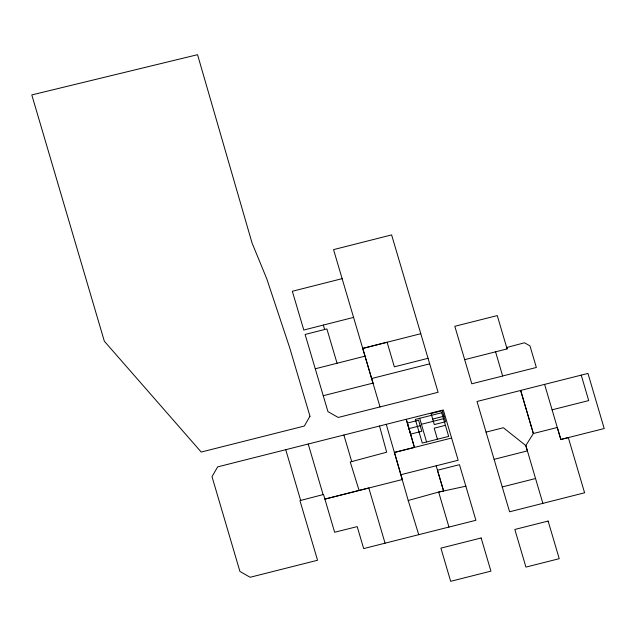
<?xml version="1.0" encoding="UTF-8"?>
<svg xmlns="http://www.w3.org/2000/svg" width="636" height="636" viewBox="0 0 636 636"><rect width="100%" height="100%" fill="white"/><g stroke="black" fill="none" stroke-linecap="round" stroke-linejoin="round"><path stroke-width="0.95" d="M494.093 459.335L527.371 450.9L525.797 445.574L533.381 433.521L557.303 427.487L560.825 439.484L568.33 437.6L584.595 492.789L509.587 511.789L477.016 401.483L520.645 390.464L533.35 433.569M448.984 527.037L363.673 548.59L357.201 526.616L334.639 532.253L323.533 494.482L299.954 500.612L317.547 560.252L250.147 577.265L239.923 571.446L212.011 476.674L217.655 466.872L386.267 424.323L408.225 500.492L438.657 492.057L465.846 486.198L475.903 520.28L448.952 527.085L438.657 492.057L443.618 491.024L436.169 465.767M386.267 424.323L406.261 419.267L414.449 447.362L394.455 452.419L402.35 479.536L359.094 490.459L350.253 461.975L386.664 452.204L379.525 426.033M380.026 406.953L333.55 249.622L391.609 234.907L438.093 392.293L338.217 417.455L327.969 411.651L305.105 334.457L326.888 328.931L337.056 363.251M342.176 278.648L292.337 291.272L303.801 330.02L353.624 317.388M372.998 383.15L362.727 348.417L387.109 342.248L394.352 366.829L428.052 358.299M362.727 348.417L420.786 333.709M315.273 368.777L365.064 356.152M371.647 378.531L429.674 363.832M323.247 395.703L373.03 383.103M533.381 433.521L520.677 390.417L587.974 373.427L604.2 428.537L560.825 439.484L544.599 384.382M502.241 486.953L535.512 478.534M507.099 348.949L497.265 315.575L454.82 326.292L464.685 359.658L507.123 348.902L506.725 347.51L524.525 342.78L529.979 345.881L536.355 367.473L502.686 375.971M432.703 419.052L443.936 416.222M421.422 424.276L443.475 418.711M408.964 428.6L420.197 425.77M445.423 425.341L434.189 428.179L437.441 439.23M552.088 409.815L588.713 400.577L581.232 375.145M394.423 452.466L451.608 438.037L458.166 460.241L400.887 474.71M486.063 432.106L503.362 427.734L525.797 445.574M359.094 490.459L324.885 499.109L368.808 487.987L385.058 543.176M408.225 500.492L418.742 534.685M443.618 491.024L437.441 470.243L459.47 464.678L465.846 486.198M464.685 359.658L471.809 383.794L502.663 376.019L495.571 351.819M451.608 438.037L443.316 409.966L406.229 419.315L414.418 447.41M525.821 445.526L542.866 503.338M323.342 325.075L324.654 329.504M343.885 435.016L351.724 461.601M308.221 444.015L323.104 494.601M285.739 449.692L300.669 500.421M419.68 418.297L426.573 441.972M309.971 416.214L304.334 426.048L201.215 452.045L104.344 341.222L31.8 94.923L197.55 54.688L252.031 242.92L266.778 278.83L289.785 348.027L309.971 416.214M442.306 410.697L431.073 413.527L434.324 424.578L445.558 421.748L442.306 410.697M441.718 412.74L415.332 419.394L422.288 443.053L448.674 436.399L441.718 412.74M418.567 420.237L407.334 423.075L410.586 434.126L421.819 431.295L418.567 420.237M481.134 537.977L440.907 548.137L450.67 581.312L490.928 571.144L481.134 537.977M548.121 521.059L514.834 529.47L525.94 567.089L559.235 558.686L548.121 521.059"/></g></svg>
